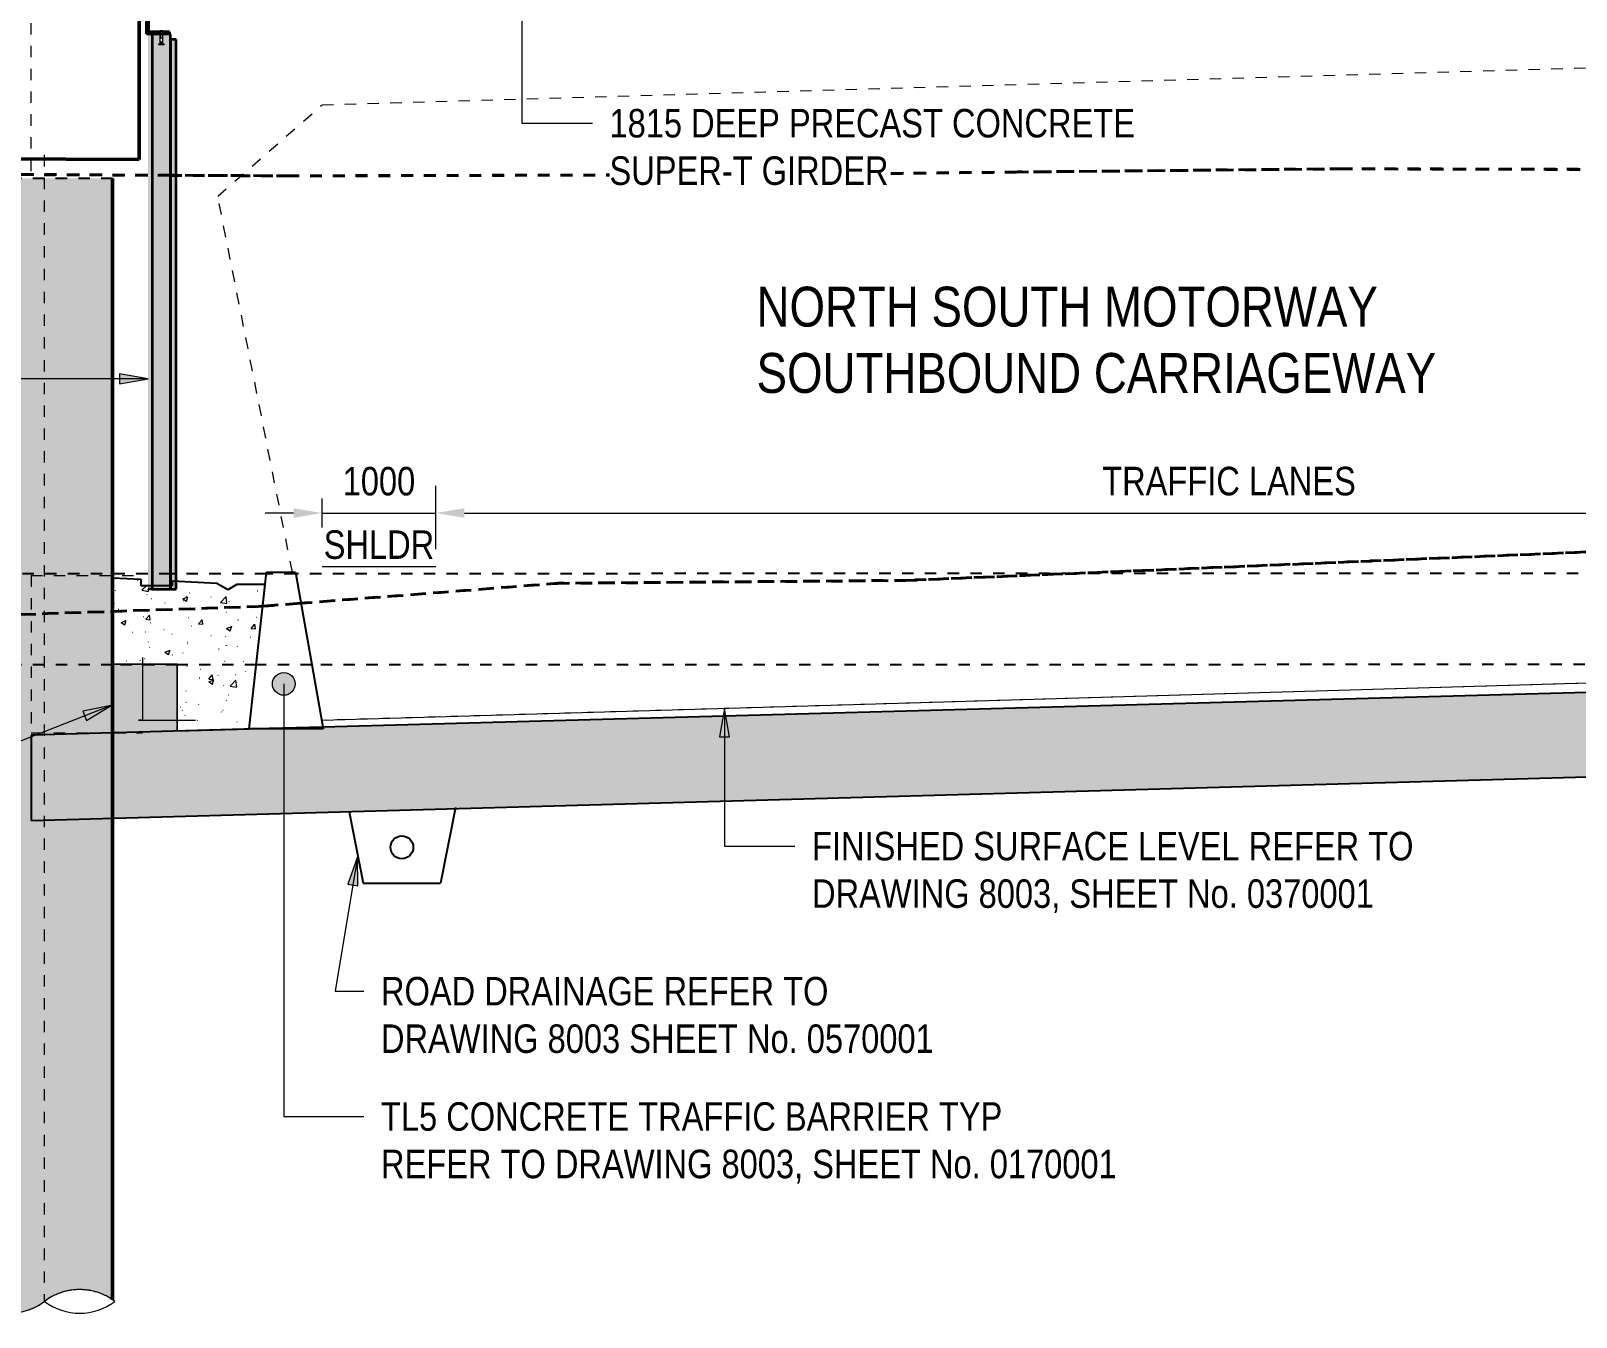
# Model space of a CAD drawing. Header units: metres. Extents: x -353 to -169, y 1 to 28.
# Drawn here: x -345.82 to -332.25, y 8.33 to 19.61 of the extents above; entities that cross this region are included whole.
import ezdxf

# ---------------------------------------------------------------- set-up
doc = ezdxf.new("R2010")
doc.units = ezdxf.units.M
for name, pattern in [('Dash - Tight', [0.0045, 0.003, -0.0015]), ('Dash dot', [0.015875, 0.00635, -0.004763, 0, -0.004763]), ('JacobsCenter', [0.015, 0.009, -0.0015, 0.003, -0.0015]), ('JacobsDash', [0.0045, 0.003, -0.0015])]:
    doc.linetypes.add(name, pattern=pattern)
doc.layers.get('Defpoints').update_dxf_attribs({"color": 41})
for name, color, linetype, lineweight in [('A-ANNO-DIMS', 7, 'Continuous', 9), ('A-DETL', 7, 'Continuous', 13), ('A-DETL-GENF', 7, 'Continuous', 9), ('A-GENM', 7, 'Continuous', 35), ('C-TOPO', 7, 'Continuous', 9), ('G-ANNO-TEXT', 7, 'Continuous', 9), ('S-BEAM', 7, 'Continuous', 50)]:
    doc.layers.add(name, color=color, linetype=linetype, lineweight=lineweight)
doc.styles.add('Arial Narrow_1', font='ARIALN.TTF', dxfattribs={"height": 0.25})
doc.styles.add('Arial Narrow_2', font='ARIALN.TTF', dxfattribs={"height": 0.35})
doc.dimstyles.new('Dimension_Standard_O__mm__1', dxfattribs={"dimscale": 0.3048, "dimtxt": 0.255858, "dimasz": 0.82021, "dimexe": 0.787402, "dimexo": 0.492126, "dimgap": 0.492126, "dimtad": 1, "dimdec": 0, "dimlfac": 1000, "dimzin": 0, "dimdsep": 46, "dimtxsty": 'Arial Narrow_1', "dimsah": 1, "dimcen": 0.09, "dimaunit": 1, "dimadec": 4, "dimazin": 0, "dimtfac": 1, "dimtdec": 4, "dimtix": 1, "dimtmove": 0, "dimatfit": 3, "dimfxl": 1, "dimtvp": 1, "dimtfill": 1, "dimtolj": 1, "dimtzin": 0, "dimlwd": 18, "dimlwe": 18, "dimarcsym": 2})
pattern_1 = [(45, (-325.478, 10.849), (-0.212132, 0.212132), [])]

# ---------------------------------------------------------------- blocks, each defined once
blk = doc.blocks.new('T2DPAA-T2D-PWA-GE-M3D-100001_RockLevels_rvt-1-DRG-2873022 - ELEVATION')
at = {"layer": 'C-TOPO', "color": 3, "linetype": 'Dash - Tight', "lineweight": 40, "true_color": 0x00ff00}
for p, q in [((-344.592, 18.348), (-350.702, 18.382)), ((-350.702, 18.381), (-344.592, 18.347)), ((-343.562, 18.343), (-344.592, 18.348)), ((-344.592, 18.347), (-343.562, 18.342)), ((-339.066, 18.355), (-343.562, 18.343)), ((-343.562, 18.342), (-339.066, 18.354)), ((-337.156, 18.377), (-339.066, 18.355)), ((-339.066, 18.354), (-337.156, 18.376)), ((-334.312, 18.405), (-337.156, 18.377)), ((-337.156, 18.376), (-334.312, 18.404)), ((-323.63, 18.381), (-334.312, 18.405)), ((-334.312, 18.404), (-323.63, 18.38))]:
    blk.add_line(p, q, dxfattribs=at)
at = {"layer": 'C-TOPO', "color": 150, "linetype": 'Dash - Tight', "lineweight": 40, "true_color": 0x0080ff}
for p, q in [((-331.161, 15.083), (-338.135, 14.792)), ((-338.135, 14.791), (-331.161, 15.082)), ((-338.135, 14.792), (-341.189, 14.767)), ((-341.189, 14.767), (-343.447, 14.592)), ((-343.446, 14.591), (-341.189, 14.766)), ((-341.189, 14.766), (-338.135, 14.791)), ((-343.82, 14.563), (-348.673, 14.401)), ((-348.673, 14.4), (-343.82, 14.562)), ((-343.782, 14.566), (-343.82, 14.563)), ((-343.82, 14.562), (-343.782, 14.565))]:
    blk.add_line(p, q, dxfattribs=at)
at = {"layer": 'C-TOPO', "color": 151, "linetype": 'Dash - Tight', "lineweight": 40, "true_color": 0x83c1ff}
for p, q in [((-343.447, 14.592), (-343.782, 14.566)), ((-343.782, 14.565), (-343.446, 14.591))]:
    blk.add_line(p, q, dxfattribs=at)
blk = doc.blocks.new('T2DPAA-T2D-PWA-HY-M3D-100001_GroundWaterSurface_rvt-1-DRG-2873022 - ELEVATION')
at = {"layer": 'C-TOPO', "color": 36, "linetype": 'Dash dot', "lineweight": 25, "true_color": 0x804000}
for p, q in [((-344.592, 14.85), (-350.92, 14.848)), ((-343.751, 14.85), (-344.592, 14.85)), ((-336.667, 14.852), (-343.493, 14.85)), ((-327.429, 14.854), (-336.667, 14.852))]:
    blk.add_line(p, q, dxfattribs=at)
at = {"layer": 'C-TOPO', "color": 33, "linetype": 'Dash dot', "lineweight": 25, "true_color": 0xc1a283}
blk.add_line((-343.493, 14.85), (-343.751, 14.85), dxfattribs=at)
at = {"layer": 'C-TOPO', "color": 53, "linetype": 'Dash dot', "lineweight": 25, "true_color": 0xc8c33c}
for p, q in [((-345.1, 14.05), (-350.92, 14.048)), ((-343.839, 14.05), (-344.532, 14.05)), ((-327.572, 14.054), (-343.35, 14.05))]:
    blk.add_line(p, q, dxfattribs=at)
at = {"layer": 'C-TOPO', "color": 41, "linetype": 'Dash dot', "lineweight": 25, "true_color": 0xe4e1a0}
for p, q in [((-344.532, 14.05), (-345.1, 14.05)), ((-343.35, 14.05), (-343.839, 14.05))]:
    blk.add_line(p, q, dxfattribs=at)
blk = doc.blocks.new('panal dummu - panal dummu-6414592-DRG-2873022 - ELEVATION')
at = {"layer": 'A-GENM', "true_color": 0xe1e1e1}
blk.add_hatch(color=254, dxfattribs=at).paths.add_polyline_path([(-344.541, 19.539), (-344.576, 19.543), (-344.592, 19.543), (-344.592, 19.539), (-344.561, 19.539)])
h = blk.add_hatch(color=254, dxfattribs=at)
h.paths.add_polyline_path([(-344.541, 14.714), (-344.541, 18.347), (-344.592, 18.347), (-344.592, 14.714)])
h.paths.add_polyline_path([(-344.541, 18.348), (-344.541, 19.539), (-344.592, 19.539), (-344.592, 18.348)])
at = {"layer": 'A-GENM', "color": 252, "true_color": 0x888888}
for p, q in [((-344.541, 19.539), (-344.592, 19.539)), ((-344.592, 19.539), (-344.592, 14.714)), ((-344.541, 14.714), (-344.541, 19.539)), ((-344.592, 14.714), (-344.541, 14.714))]:
    blk.add_line(p, q, dxfattribs=at)
blk = doc.blocks.new('BR08_20_GEN_WPC_PrecastPanel_Wall__4point - BR08_20_GEN_WPC_PrecastPanel_Wall__4point-8390371-DRG-2873022 - ELEVATION')
at = {"layer": 'A-GENM', "true_color": 0xe1e1e1}
h = blk.add_hatch(color=254, dxfattribs=at)
h.paths.add_polyline_path([(-344.754, 14.85), (-344.754, 18.348), (-344.789, 18.348), (-344.788, 14.85), (-344.756, 14.85)])
h.paths.add_polyline_path([(-344.754, 14.85), (-344.754, 14.85), (-344.756, 14.85)])
h.paths.add_polyline_path([(-344.754, 14.714), (-344.754, 14.85), (-344.789, 14.85), (-344.789, 14.714), (-344.756, 14.714)])
h.paths.add_polyline_path([(-344.754, 18.349), (-344.754, 19.587), (-344.785, 19.59), (-344.789, 19.59), (-344.789, 18.354), (-344.754, 18.349)])
blk.add_hatch(color=254, dxfattribs=at).paths.add_polyline_path([(-344.592, 19.587), (-344.621, 19.59), (-344.776, 19.59), (-344.754, 19.587)])
h = blk.add_hatch(color=254, dxfattribs=at)
h.paths.add_polyline_path([(-344.592, 14.714), (-344.592, 19.587), (-344.754, 19.587), (-344.754, 14.714)])
h.paths.add_polyline_path([(-344.663, 19.504), (-344.683, 19.504), (-344.683, 19.58), (-344.679, 19.58), (-344.679, 19.558), (-344.663, 19.558), (-344.663, 19.58), (-344.659, 19.58), (-344.659, 19.504)])
at = {"layer": 'A-GENM', "color": 9, "true_color": 0xc5c5c5}
for p, q in [((-344.789, 19.592), (-344.779, 19.59)), ((-344.621, 19.59), (-344.627, 19.591))]:
    blk.add_line(p, q, dxfattribs=at)
at = {"layer": 'A-GENM', "color": 252, "true_color": 0x888888}
for p, q in [((-344.779, 19.59), (-344.754, 19.587)), ((-344.592, 19.587), (-344.754, 19.587)), ((-344.754, 19.587), (-344.754, 14.714)), ((-344.592, 19.587), (-344.621, 19.59)), ((-344.592, 14.714), (-344.592, 19.587)), ((-344.754, 14.714), (-344.789, 14.714)), ((-344.754, 14.714), (-344.592, 14.714))]:
    blk.add_line(p, q, dxfattribs=at)
blk = doc.blocks.new('CS_DET_Pile-Column_BreakLine - CS_Tubular BreakLine-5868828-DRG-2873022 - ELEVATION')
at = {"layer": 'A-DETL-GENF', "lineweight": 18}
for centre, start, end in [((-345.389, 8.054), 52.9573, 127.0427), ((-346.007, 8.872), 232.9573, 307.0427), ((-345.389, 8.872), 232.9573, 307.0427)]:
    blk.add_arc(centre, 0.513, start, end, dxfattribs=at)
blk = doc.blocks.new('JAC_DIT_Steel_Beam_EA_Section_2D - EA200x200x16-6247310-DRG-2873022 - ELEVATION')
at = {"layer": 'A-DETL-GENF'}
h = blk.add_hatch(dxfattribs=at)
h.set_pattern_fill('FP_5', color=256, style=0, pattern_type=2)
h.set_pattern_definition(pattern_1)
h.paths.add_polyline_path([(-344.801, 19.59), (-344.789, 19.59), (-344.789, 19.592), (-344.601, 19.592), (-344.601, 19.606), (-344.767, 19.606), (-344.776, 19.609), (-344.783, 19.615), (-344.785, 19.624), (-344.785, 19.79), (-344.801, 19.79), (-344.801, 19.592)])
h = blk.add_hatch(dxfattribs=at)
h.set_pattern_fill('FP_5', color=256, style=0, pattern_type=2)
h.set_pattern_definition(pattern_1)
h.paths.add_polyline_path([(-344.785, 19.59), (-344.627, 19.591), (-344.789, 19.592), (-344.789, 19.59)])
at = {"layer": 'A-DETL-GENF', "lineweight": 40}
for p, q in [((-344.801, 19.79), (-344.801, 19.735)), ((-344.785, 19.79), (-344.801, 19.79)), ((-344.785, 19.735), (-344.785, 19.79)), ((-344.801, 19.675), (-344.801, 19.59)), ((-344.801, 19.59), (-344.601, 19.59)), ((-344.785, 19.624), (-344.785, 19.675)), ((-344.601, 19.606), (-344.767, 19.606)), ((-344.601, 19.59), (-344.601, 19.606))]:
    blk.add_line(p, q, dxfattribs=at)
at = {"layer": 'A-DETL-GENF', "color": 252, "lineweight": 40, "true_color": 0x838383}
for p, q in [((-344.801, 19.735), (-344.801, 19.675)), ((-344.785, 19.675), (-344.785, 19.735))]:
    blk.add_line(p, q, dxfattribs=at)
at = {"layer": 'A-DETL-GENF', "lineweight": 40}
blk.add_arc((-344.767, 19.624), 0.018, 180, 270, dxfattribs=at)
blk = doc.blocks.new('DIMBLOCK2-DRG-2873022 - ELEVATION')
at = {"layer": 'A-ANNO-DIMS', "color": 0, "lineweight": 18, "transparency": 16777216}
for p, q in [((-343.261, 15.065), (-343.261, 15.623)), ((-342.261, 15.065), (-342.261, 15.623)), ((-343.511, 15.383), (-343.761, 15.383)), ((-343.261, 15.383), (-342.261, 15.383)), ((-342.011, 15.383), (-341.761, 15.383))]:
    blk.add_line(p, q, dxfattribs=at)
at = {"layer": 'A-ANNO-DIMS', "color": 0, "transparency": 16777216}
for points in [[(-343.511, 15.425), (-343.511, 15.341), (-343.261, 15.383)], [(-342.011, 15.425), (-342.011, 15.341), (-342.261, 15.383)]]:
    blk.add_solid(points, dxfattribs=at)
at = {"layer": 'Defpoints', "color": 0, "transparency": 16777216}
blk.add_point((-342.261, 15.383), dxfattribs=at)
at = {"layer": 'A-ANNO-DIMS', "color": 0, "lineweight": 18, "transparency": 16777216, "char_height": 0.25, "width": 1.16476, "attachment_point": 5, "style": 'Arial Narrow_1', "bg_fill": 3, "box_fill_scale": 1.1, "bg_fill_color": 256, "bg_fill_true_color": 13158600, "bg_fill_transparency": 0}
for s, insert in [('\\A1;1000', (-342.761, 15.661)), ('\\A1;SHLDR', (-342.761, 15.104))]:
    blk.add_mtext(s, dxfattribs=dict(at, insert=insert))
at = {"layer": 'Defpoints', "color": 0, "transparency": 16777216}
for p in [(-343.261, 14.915), (-342.261, 14.915)]:
    blk.add_point(p, dxfattribs=at)
blk = doc.blocks.new('DIMBLOCK3-DRG-2873022 - ELEVATION')
at = {"layer": 'A-ANNO-DIMS', "color": 0, "lineweight": 18, "transparency": 16777216}
for p, q in [((-342.261, 15.065), (-342.261, 15.623)), ((-328.332, 14.603), (-328.332, 15.623)), ((-342.011, 15.383), (-328.582, 15.383))]:
    blk.add_line(p, q, dxfattribs=at)
at = {"layer": 'A-ANNO-DIMS', "color": 0, "transparency": 16777216}
for points in [[(-342.011, 15.425), (-342.011, 15.341), (-342.261, 15.383)], [(-328.582, 15.425), (-328.582, 15.341), (-328.332, 15.383)]]:
    blk.add_solid(points, dxfattribs=at)
at = {"layer": 'Defpoints', "color": 0, "transparency": 16777216}
for p in [(-328.332, 15.383), (-342.261, 14.915), (-328.332, 14.453)]:
    blk.add_point(p, dxfattribs=at)
at = {"layer": 'A-ANNO-DIMS', "color": 0, "lineweight": 18, "transparency": 16777216, "insert": (-335.296, 15.662), "char_height": 0.25, "width": 2.67554, "attachment_point": 5, "style": 'Arial Narrow_1', "bg_fill": 3, "box_fill_scale": 1.1, "bg_fill_color": 256, "bg_fill_true_color": 13158600, "bg_fill_transparency": 0}
blk.add_mtext('\\A1;TRAFFIC LANES', dxfattribs=at)

msp = doc.modelspace()

# ---------------------------------------------------------------- hatches: boundary and pattern name
at = {"layer": 'A-DETL-GENF', "true_color": 0xc0c0c0, "transparency": 33554563}
msp.add_hatch(color=9, dxfattribs=at).paths.add_polyline_path([(-345.9846, 8.3612), (-345.9173, 8.3688), (-345.8983, 8.3726), (-345.8335, 8.3905), (-345.7596, 8.4239), (-345.6307, 8.5062), (-345.5578, 8.5382), (-345.4807, 8.5585), (-345.4572, 8.5609), (-345.4259, 8.5654), (-345.4129, 8.5654), (-345.4014, 8.5666), (-345.3796, 8.5654), (-345.3523, 8.5654), (-345.3362, 8.5631), (-345.3219, 8.5623), (-345.3028, 8.5582), (-345.2795, 8.5549), (-345.2605, 8.5493), (-345.2439, 8.5457), (-345.228, 8.5397), (-345.209, 8.534), (-345.1877, 8.5243), (-345.1695, 8.5173), (-345.157, 8.5101), (-345.1421, 8.5033), (-345.1193, 8.4885), (-345.1004, 8.4777), (-345.1004, 12.7033), (-345.8157, 12.6832), (-345.8157, 13.4323), (-345.1004, 13.4533), (-345.1004, 18.3201), (-346.3004, 18.3201), (-346.3004, 8.4536), (-346.2804, 8.4406), (-346.2311, 8.4129), (-346.2113, 8.4038), (-346.1701, 8.3876), (-346.138, 8.3781), (-346.0885, 8.3677), (-346.0618, 8.3639), (-346.0062, 8.3612), (-345.9974, 8.3612)])
at = {"layer": 'A-DETL-GENF'}
h = msp.add_hatch(dxfattribs=at)
h.set_pattern_fill('FP_2', color=256, style=0, pattern_type=2)
h.set_pattern_definition([(50, (-325.478, 10.849), (0.462752, -0.040482), [0.04839, -0.53226]), (355, (-325.478, 10.849), (-0.089515, 0.485288), [0.03871, -0.42581]), (100.451, (-325.439, 10.846), (0.373239, 0.444792), [0.04112, -0.45235]), (46.184, (-325.478, 10.979), (0.688537, -0.106788), [0.07258, -0.79839]), (96.636, (-325.42, 10.97), (0.603004, 0.628464), [0.06168, -0.67852]), (351.184, (-325.478, 10.979), (0.603003, 0.628458), [0.05806, -0.63871]), (21, (-325.413, 10.946), (0.3850964, -0.259757), [0.04839, -0.53226]), (326, (-325.413, 10.946), (0.156981, 0.46784), [0.03871, -0.42581]), (71.451, (-325.381, 10.925), (0.542082, 0.208074), [0.04112, -0.45235]), (37.5, (-325.478, 10.849), (0.0078486, 0.2147693), [0.00335, -0.41729, 0.00335, -0.4289, -0.42742]), (37.5, (-325.478, 10.849), (0.0078486, 0.2147693), [-0.8529, 0.00335, -0.42407]), (7.5, (-325.478, 10.849), (0.1697183, 0.2544596), [0.00335, -0.2431, 0.00335, -0.40761, -0.1629]), (7.5, (-325.478, 10.849), (0.1697183, 0.2544596), [-0.65742, 0.00335, -0.15955]), (327.5, (-325.622, 10.849), (0.344396, -0.014553), [0.00335, -0.15794, 0.00335, -0.49987, -0.66774]), (327.5, (-325.622, 10.849), (0.344396, -0.014553), [-0.66451, 0.00335, -0.66439]), (317.5, (-325.686, 10.849), (0.376253, 0.064585), [0.00335, -0.20632, 0.00335, -0.33084, -0.47419]), (317.5, (-325.686, 10.849), (0.376253, 0.064585), [-0.54387, 0.00335, -0.47084])])
h.paths.add_polyline_path([(-344.5324, 13.4699), (-343.9009, 13.4884), (-343.761, 14.7551), (-344.0105, 14.7551), (-344.0891, 14.7097), (-344.184, 14.7645), (-344.5414, 14.7832), (-344.5414, 14.7137), (-344.7893, 14.7141), (-344.7893, 14.7451), (-344.848, 14.7451), (-344.848, 14.7993), (-345.1004, 14.8125), (-345.1004, 14.0551), (-344.5324, 14.0551), (-344.5324, 13.4884)])
at = {"layer": 'A-DETL-GENF', "true_color": 0xffffff, "transparency": 33554563}
msp.add_hatch(color=7, dxfattribs=at).paths.add_polyline_path([(-345.1004, 13.4533), (-344.5324, 13.4699), (-344.5324, 14.0551), (-345.1004, 14.0551), (-345.1004, 13.9324)])
at = {"layer": 'A-DETL-GENF', "true_color": 0xffffff, "transparency": 33554560}
msp.add_hatch(color=7, dxfattribs=at).paths.add_polyline_path([(-345.8157, 12.6832), (-328.0228, 13.1836), (-326.8073, 13.1836), (-321.34, 13.0187), (-321.34, 13.767), (-326.9071, 13.9378), (-326.8572, 13.703), (-327.232, 13.7173), (-327.6367, 13.7067), (-327.5969, 13.9324), (-345.4807, 13.4421), (-345.8157, 13.4323), (-345.8157, 13.0611)])
at = {"layer": 'G-ANNO-TEXT'}
for points in [[(-344.7888, 16.5606), (-345.0388, 16.6047), (-345.0388, 16.5166)], [(-345.1131, 13.6931), (-345.362, 13.6431), (-345.3299, 13.561)], [(-339.7272, 13.6683), (-339.7713, 13.4183), (-339.6831, 13.4183)], [(-342.9485, 12.3644), (-343.0329, 12.125), (-342.946, 12.1105)]]:
    msp.add_hatch(color=256, dxfattribs=at).paths.add_polyline_path(points)
h = msp.add_hatch(color=256, dxfattribs=at)
edge = h.paths.add_edge_path()
edge.add_arc((-343.5967, 13.8837), 0.1, 0, 360)

# ---------------------------------------------------------------- linework, layer by layer
at = {"layer": 'A-DETL', "linetype": 'JacobsCenter'}
msp.add_line((-345.8157, 18.3833), (-345.8157, 26.9833), dxfattribs=at)
at = {"layer": 'A-DETL', "lineweight": 18}
for p, q in [((-344.7315, 19.6145), (-344.6113, 19.6145)), ((-344.7315, 19.6065), (-344.7315, 19.6145)), ((-344.7315, 19.6065), (-344.7315, 19.6145)), ((-344.7315, 19.6065), (-344.6113, 19.6065)), ((-344.7115, 19.6145), (-344.6313, 19.6145)), ((-344.6588, 19.6145), (-344.684, 19.6145)), ((-344.6834, 19.5039), (-344.6834, 19.5805)), ((-344.6834, 19.5805), (-344.6594, 19.5805)), ((-344.6804, 19.6065), (-344.6804, 19.5915)), ((-344.6794, 19.6145), (-344.6634, 19.6145)), ((-344.6794, 19.5505), (-344.6794, 19.6145)), ((-344.6634, 19.5505), (-344.6794, 19.5505)), ((-344.6634, 19.6145), (-344.6634, 19.5505)), ((-344.6594, 19.5039), (-344.6594, 19.5805)), ((-344.6113, 19.6145), (-344.6113, 19.6065)), ((-344.6113, 19.6145), (-344.6113, 19.6065)), ((-344.6834, 19.5039), (-344.6969, 19.4985)), ((-344.6969, 19.4985), (-344.6459, 19.4985)), ((-344.6969, 19.4985), (-344.6969, 19.4955)), ((-344.6969, 19.4955), (-344.6459, 19.4955)), ((-344.6834, 19.5039), (-344.6594, 19.5039)), ((-344.6594, 19.5039), (-344.6459, 19.4985)), ((-344.6459, 19.4985), (-344.6459, 19.4955)), ((-344.5324, 14.0551), (-345.1004, 14.0551)), ((-345.1004, 14.0551), (-345.1004, 13.453)), ((-344.5324, 13.4699), (-344.5324, 14.0551)), ((-327.5776, 14.0232), (-343.2611, 13.5634)), ((-345.1004, 13.453), (-344.5324, 13.4699))]:
    msp.add_line(p, q, dxfattribs=at)
at = {"layer": 'A-DETL', "linetype": 'JacobsDash', "lineweight": 18}
for p, q in [((-343.2611, 18.9657), (-327.6346, 19.4239)), ((-344.1766, 18.164), (-343.2632, 18.9634)), ((-345.7004, 18.5261), (-345.7004, 8.4617)), ((-343.5211, 14.8634), (-344.1766, 18.164)), ((-345.8157, 14.8351), (-344.8362, 14.8351)), ((-345.8157, 14.8351), (-345.8157, 13.4533)), ((-327.6346, 14.0215), (-343.2611, 13.5634)), ((-345.8157, 13.4533), (-345.1004, 13.4533)), ((-345.091, 13.4533), (-344.8362, 13.4533))]:
    msp.add_line(p, q, dxfattribs=at)
at = {"layer": 'A-DETL', "linetype": 'JacobsDash', "lineweight": 25}
msp.add_line((-345.1004, 18.3201), (-346.3004, 18.3201), dxfattribs=at)
at = {"layer": 'A-DETL', "lineweight": 50}
for p, q in [((-345.1004, 14.0551), (-345.1004, 18.3201)), ((-345.1004, 8.4777), (-345.1004, 12.7033))]:
    msp.add_line(p, q, dxfattribs=at)
at = {"layer": 'A-DETL', "lineweight": 25}
for p, q in [((-344.848, 14.7993), (-345.1004, 14.8125)), ((-345.1004, 14.8125), (-345.1004, 14.0551)), ((-344.848, 14.7451), (-344.848, 14.7993)), ((-344.5759, 14.7451), (-344.848, 14.7451)), ((-344.184, 14.7645), (-344.5759, 14.785)), ((-344.5759, 14.785), (-344.5759, 14.7451)), ((-344.0891, 14.7097), (-344.184, 14.7645)), ((-344.0105, 14.7551), (-344.0891, 14.7097)), ((-343.761, 14.7551), (-344.0105, 14.7551)), ((-344.5324, 13.4699), (-343.901, 13.4884))]:
    msp.add_line(p, q, dxfattribs=at)
at = {"layer": 'A-DETL', "color": 252, "lineweight": 25, "true_color": 0x888888}
for p, q in [((-343.9011, 13.4877), (-343.7491, 14.8634)), ((-343.7491, 14.8634), (-343.4951, 14.8634)), ((-343.4951, 14.8634), (-343.2495, 13.4877)), ((-327.5969, 13.9324), (-343.2524, 13.5039)), ((-345.1004, 13.4533), (-345.8157, 13.4323)), ((-343.8423, 13.4877), (-344.971, 13.4568)), ((-343.2495, 13.4877), (-343.9011, 13.4877)), ((-345.8157, 13.4323), (-345.8157, 12.6832)), ((-345.8157, 12.6832), (-328.0228, 13.1836))]:
    msp.add_line(p, q, dxfattribs=at)
at = {"layer": 'A-DETL', "color": 7, "lineweight": 9, "true_color": 0xffffff}
for p, q in [((-343.2611, 14.9151), (-342.2611, 14.9151)), ((-344.8362, 14.1148), (-344.8362, 14.0551)), ((-344.8362, 14.0551), (-344.8362, 13.5644)), ((-344.8712, 13.5644), (-344.5324, 13.5644)), ((-344.8312, 13.5644), (-344.8706, 13.5646)), ((-344.5324, 13.5644), (-344.3731, 13.5644))]:
    msp.add_line(p, q, dxfattribs=at)
at = {"layer": 'A-DETL', "color": 252, "lineweight": 25, "true_color": 0x838383}
msp.add_line((-343.9009, 13.4884), (-343.7609, 14.7551), dxfattribs=at)
at = {"layer": 'A-DETL', "color": 252, "lineweight": 50, "true_color": 0x838383}
msp.add_line((-345.1004, 13.4533), (-345.1004, 14.0551), dxfattribs=at)
at = {"layer": 'A-DETL', "color": 252, "lineweight": 18, "true_color": 0x838383}
for p, q in [((-345.1004, 14.0551), (-344.5324, 14.0551)), ((-344.5324, 14.0551), (-344.5324, 13.4699))]:
    msp.add_line(p, q, dxfattribs=at)
at = {"layer": 'A-DETL', "color": 9, "lineweight": 25, "true_color": 0xc5c5c5}
for p, q in [((-344.971, 13.4568), (-345.1004, 13.4533)), ((-343.2524, 13.5039), (-343.8423, 13.4877))]:
    msp.add_line(p, q, dxfattribs=at)
at = {"layer": 'A-DETL', "color": 252, "linetype": 'JacobsDash', "lineweight": 18, "true_color": 0x838383}
msp.add_line((-345.1004, 13.4533), (-345.091, 13.4533), dxfattribs=at)
at = {"layer": 'A-DETL', "color": 8, "lineweight": 50, "true_color": 0x808080}
msp.add_line((-345.1004, 12.7033), (-345.1004, 13.453), dxfattribs=at)
at = {"layer": 'A-DETL', "color": 8, "lineweight": 25, "true_color": 0x808080}
for p, q in [((-343.0232, 12.7595), (-342.8988, 12.1332)), ((-342.0875, 12.797), (-342.2194, 12.1332)), ((-342.8988, 12.1332), (-342.2194, 12.1332))]:
    msp.add_line(p, q, dxfattribs=at)
at = {"layer": 'A-DETL', "lineweight": 18}
msp.add_circle((-344.6714, 19.513), 0.0075, dxfattribs=at)
at = {"layer": 'A-DETL', "color": 8, "lineweight": 25, "true_color": 0x808080}
msp.add_circle((-342.5596, 12.4489), 0.1, dxfattribs=at)
at = {"layer": 'A-DETL', "lineweight": 9}
for start, end in [(0, 180), (180, 360)]:
    msp.add_arc((-344.6714, 19.513), 0.006, start, end, dxfattribs=at)
at = {"layer": 'A-DETL', "color": 252, "lineweight": 18, "true_color": 0x838383}
for centre, start, end in [((-345.3891, 8.0542), 101.26876, 106.4632), ((-345.3891, 8.0542), 92.66851, 97.64351), ((-345.3891, 8.0542), 84.06102, 88.93279), ((-345.3891, 8.0542), 75.44308, 80.27167), ((-346.0066, 8.8724), 295.55289, 298.40843), ((-345.3891, 8.0542), 118.45477, 127.04267), ((-345.3891, 8.0542), 109.86375, 115.60961), ((-345.3891, 8.0542), 66.80912, 71.63734), ((-345.3891, 8.0542), 58.14864, 63.01916)]:
    msp.add_arc(centre, 0.5125, start, end, dxfattribs=at)
at = {"layer": 'A-DETL', "lineweight": 18}
for centre, start, end in [((-345.3891, 8.0542), 97.64351, 101.26876), ((-345.3891, 8.0542), 88.93279, 92.66851), ((-345.3891, 8.0542), 80.27167, 84.06102), ((-345.3891, 8.0542), 71.63734, 75.44308), ((-346.0066, 8.8724), 298.40843, 307.04267), ((-345.3891, 8.0542), 115.60961, 118.45477), ((-345.3891, 8.0542), 106.4632, 109.86375), ((-345.3891, 8.0542), 63.01916, 66.80912), ((-345.3891, 8.0542), 55.70963, 58.14864), ((-346.0066, 8.8724), 289.76972, 295.55289)]:
    msp.add_arc(centre, 0.5125, start, end, dxfattribs=at)
at = {"layer": 'G-ANNO-TEXT'}
for p, q in [((-341.5057, 19.992), (-341.5057, 18.805)), ((-341.5057, 18.805), (-340.8863, 18.805)), ((-344.7888, 16.5606), (-349.4782, 16.5606)), ((-344.7888, 16.5606), (-345.0388, 16.6047)), ((-345.0388, 16.6047), (-345.0388, 16.5166)), ((-345.0388, 16.5166), (-344.7888, 16.5606)), ((-343.5967, 13.8837), (-343.5967, 10.086)), ((-345.1131, 13.6931), (-348.2542, 12.465)), ((-345.1131, 13.6931), (-345.362, 13.6431)), ((-345.362, 13.6431), (-345.3299, 13.561)), ((-345.3299, 13.561), (-345.1131, 13.6931)), ((-339.7272, 13.6683), (-339.7713, 13.4183)), ((-339.6831, 13.4183), (-339.7272, 13.6683)), ((-339.7272, 13.6683), (-339.7272, 12.4594)), ((-339.7713, 13.4183), (-339.6831, 13.4183)), ((-342.9485, 12.3644), (-343.1443, 11.186)), ((-342.9485, 12.3644), (-343.0329, 12.125)), ((-342.946, 12.1105), (-342.9485, 12.3644)), ((-339.7272, 12.4594), (-339.1079, 12.4594)), ((-343.0329, 12.125), (-342.946, 12.1105)), ((-343.1443, 11.186), (-342.8932, 11.186)), ((-343.5967, 10.086), (-342.8932, 10.086))]:
    msp.add_line(p, q, dxfattribs=at)
msp.add_circle((-343.5967, 13.8837), 0.1, dxfattribs=at)
at = {"layer": 'S-BEAM'}
for p, q in [((-344.8666, 18.4877), (-344.8666, 19.988)), ((-346.7643, 18.4946), (-344.8666, 18.4877))]:
    msp.add_line(p, q, dxfattribs=at)

# ---------------------------------------------------------------- block references
at = {"lineweight": 5}
for name in ['T2DPAA-T2D-PWA-GE-M3D-100001_RockLevels_rvt-1-DRG-2873022 - ELEVATION', 'T2DPAA-T2D-PWA-HY-M3D-100001_GroundWaterSurface_rvt-1-DRG-2873022 - ELEVATION']:
    msp.add_blockref(name, (0, 0), dxfattribs=at)
at = {"layer": 'A-DETL-GENF'}
for name in ['JAC_DIT_Steel_Beam_EA_Section_2D - EA200x200x16-6247310-DRG-2873022 - ELEVATION', 'CS_DET_Pile-Column_BreakLine - CS_Tubular BreakLine-5868828-DRG-2873022 - ELEVATION']:
    msp.add_blockref(name, (0, 0), dxfattribs=at)
at = {"layer": 'A-GENM', "color": 252, "true_color": 0x888888}
for name in ['BR08_20_GEN_WPC_PrecastPanel_Wall__4point - BR08_20_GEN_WPC_PrecastPanel_Wall__4point-8390371-DRG-2873022 - ELEVATION', 'panal dummu - panal dummu-6414592-DRG-2873022 - ELEVATION']:
    msp.add_blockref(name, (0, 0), dxfattribs=at)

# ---------------------------------------------------------------- texts
at = {"layer": 'G-ANNO-TEXT', "char_height": 0.25, "attachment_point": 1, "style": 'Arial Narrow_1', "bg_fill": 3, "box_fill_scale": 1, "bg_fill_color": 256, "bg_fill_true_color": 13158600, "bg_fill_transparency": 0}
for s, insert in [('FINISHED SURFACE LEVEL REFER TO ', (-338.9579, 12.5844)), ('DRAWING 8003, SHEET No. 0370001', (-338.9579, 12.1677)), ('TL5 CONCRETE TRAFFIC BARRIER TYP', (-342.7432, 10.211)), ('REFER TO DRAWING 8003, SHEET No. 0170001', (-342.7432, 9.7943))]:
    msp.add_mtext(s, dxfattribs=dict(at, insert=insert))
at = {"layer": 'G-ANNO-TEXT', "char_height": 0.25, "attachment_point": 1, "style": 'Arial Narrow_1', "bg_fill": 3, "box_fill_scale": 1, "bg_fill_color": 256, "bg_fill_transparency": 0}
for s, insert in [('ROAD DRAINAGE REFER TO ', (-342.7432, 11.311)), ('DRAWING 8003 SHEET No. 0570001', (-342.7432, 10.8943))]:
    msp.add_mtext(s, dxfattribs=dict(at, insert=insert))

# ---------------------------------------------------------------- next in the draw order: texts
at = {"layer": 'G-ANNO-TEXT', "attachment_point": 1, "bg_fill": 3, "box_fill_scale": 1, "bg_fill_color": 256, "bg_fill_true_color": 13158600, "bg_fill_transparency": 0}
for s, insert, char_height, style in [('1815 DEEP PRECAST CONCRETE ', (-340.7363, 18.93), 0.25, 'Arial Narrow_1'), ('SUPER-T GIRDER', (-340.7363, 18.5133), 0.25, 'Arial Narrow_1'), ('NORTH SOUTH MOTORWAY', (-339.445, 17.3698), 0.35, 'Arial Narrow_2'), ('SOUTHBOUND CARRIAGEWAY', (-339.445, 16.7877), 0.35, 'Arial Narrow_2')]:
    msp.add_mtext(s, dxfattribs=dict(at, insert=insert, char_height=char_height, style=style))

# ---------------------------------------------------------------- next in the draw order: dimensions: what is measured, and where the dimension line sits
at = {"layer": 'A-ANNO-DIMS', "lineweight": 18}
dim = msp.add_linear_dim(base=(-342.2611, 15.383), p1=(-343.2611, 14.9151), p2=(-342.2611, 14.9151), text='<>\\XSHLDR', dimstyle='Dimension_Standard_O__mm__1', override={"dimpost": '<>', "dimfxl": 1}, dxfattribs=at)
dim.commit()
dim.dimension.update_dxf_attribs({"geometry": 'DIMBLOCK2-DRG-2873022 - ELEVATION', "text_midpoint": (-342.7611, 15.383)})

# ---------------------------------------------------------------- next in the draw order: dimensions: what is measured, and where the dimension line sits
dim = msp.add_linear_dim(base=(-328.3317, 15.383), p1=(-342.2611, 14.9151), p2=(-328.3317, 14.453), text='TRAFFIC LANES', dimstyle='Dimension_Standard_O__mm__1', override={"dimpost": '<>', "dimfxl": 13.936986}, dxfattribs=at)
dim.commit()
dim.dimension.update_dxf_attribs({"geometry": 'DIMBLOCK3-DRG-2873022 - ELEVATION', "text_midpoint": (-335.2964, 15.6624)})

doc.saveas('drawing.dxf')
